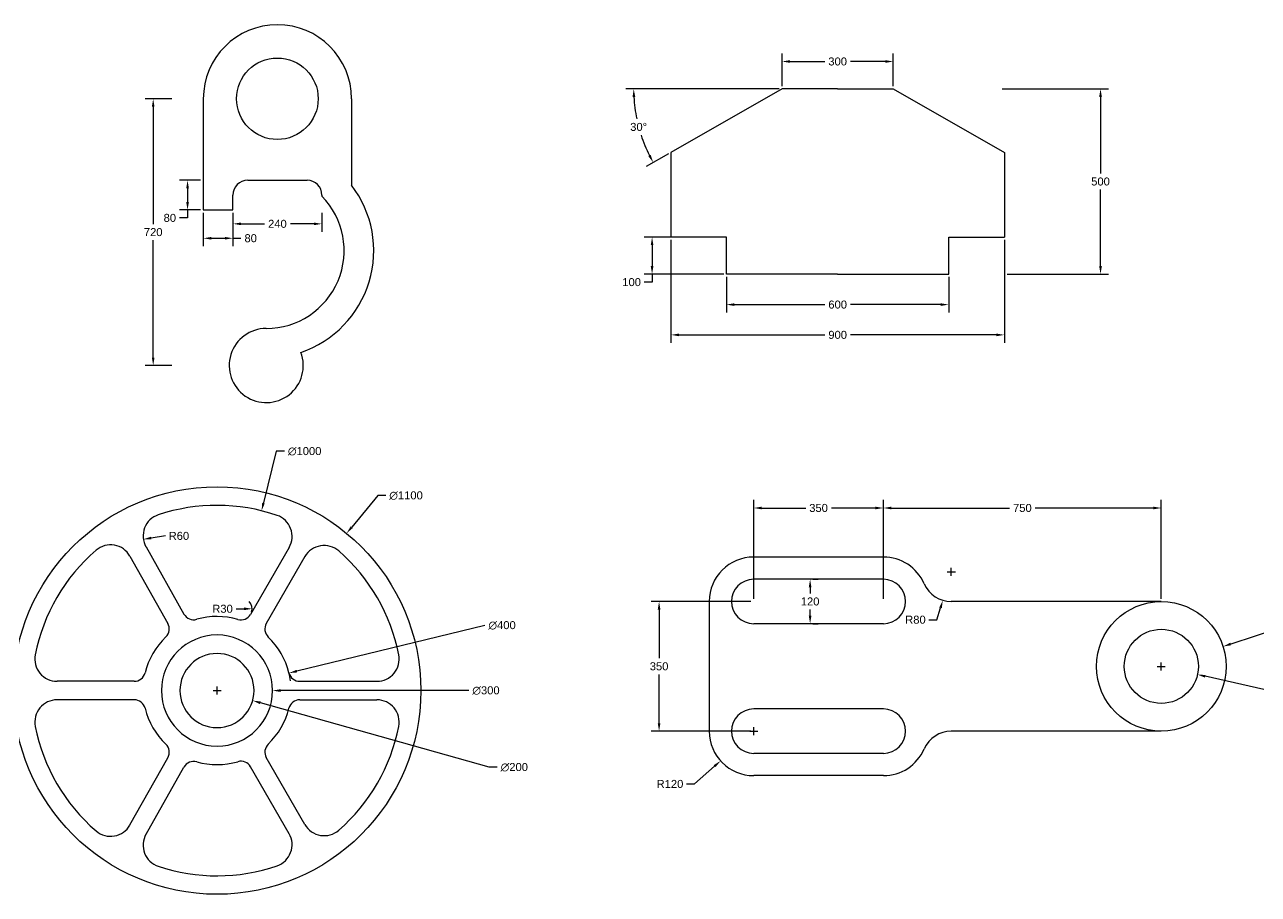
# Model space of a CAD drawing. Header units: millimetres. Extents: x -642 to 10240, y -4341 to 2988.
# Drawn here: x 1936 to 5266, y -1467 to 880 of the extents above; entities that cross this region are included whole.
import ezdxf

# ---------------------------------------------------------------- set-up
doc = ezdxf.new("R2010")
doc.units = ezdxf.units.MM
doc.styles.get("Standard").update_dxf_attribs({"font": 'arial.ttf'})
doc.dimstyles.get("Standard").update_dxf_attribs({"dimscale": 120, "dimtxt": 0.18, "dimasz": 0.18, "dimexe": 0.18, "dimexo": 0.0625, "dimgap": 0.09, "dimtad": 0, "dimtih": 1, "dimtoh": 1, "dimdec": 0, "dimzin": 0, "dimdsep": 46, "dimtxsty": 'Standard', "dimcen": 0.09, "dimadec": 0, "dimazin": 0, "dimtfac": 1, "dimtdec": 0, "dimtofl": 0, "dimtmove": 0, "dimatfit": 3, "dimfxl": 1, "dimtolj": 1, "dimtzin": 0, "dimarcsym": 0})

# ---------------------------------------------------------------- blocks, each defined once
blk = doc.blocks.new('*D49')
at = {"color": 0, "lineweight": -2, "transparency": 16777216}
for p, q in [((2333.3, 680.2), (2261.6, 680.2)), ((2283.2, 658.6), (2283.2, 342.1)), ((2283.2, -18.2), (2283.2, 298.4)), ((2333.3, -39.8), (2261.6, -39.8))]:
    blk.add_line(p, q, dxfattribs=at)
at = {"color": 0, "transparency": 16777216}
for points in [[(2279.6, 658.6), (2286.8, 658.6), (2283.2, 680.2)], [(2279.6, -18.2), (2286.8, -18.2), (2283.2, -39.8)]]:
    blk.add_solid(points, dxfattribs=at)
at = {"layer": 'Defpoints', "color": 0, "transparency": 16777216}
for p in [(2340.8, 680.2), (2283.2, -39.8), (2340.8, -39.8)]:
    blk.add_point(p, dxfattribs=at)
at = {"color": 0, "transparency": 16777216, "insert": (2283.2, 320.2), "char_height": 21.6, "attachment_point": 5}
blk.add_mtext('\\A1;720', dxfattribs=at)
blk = doc.blocks.new('*D50')
at = {"color": 0, "lineweight": -2, "transparency": 16777216}
for p, q in [((2410.9, 460.2), (2354.3, 460.2)), ((2375.9, 438.6), (2375.9, 401.8)), ((2410.9, 380.2), (2354.3, 380.2)), ((2375.9, 380.2), (2375.9, 358.6)), ((2375.9, 358.6), (2354.3, 358.6))]:
    blk.add_line(p, q, dxfattribs=at)
at = {"color": 0, "transparency": 16777216}
for points in [[(2372.3, 438.6), (2379.5, 438.6), (2375.9, 460.2)], [(2372.3, 401.8), (2379.5, 401.8), (2375.9, 380.2)]]:
    blk.add_solid(points, dxfattribs=at)
at = {"layer": 'Defpoints', "color": 0, "transparency": 16777216}
for p in [(2418.4, 460.2), (2375.9, 380.2), (2418.4, 380.2)]:
    blk.add_point(p, dxfattribs=at)
at = {"color": 0, "transparency": 16777216, "insert": (2328.1, 358.6), "char_height": 21.6, "attachment_point": 5}
blk.add_mtext('\\A1;80', dxfattribs=at)
blk = doc.blocks.new('*D51')
at = {"color": 0, "lineweight": -2, "transparency": 16777216}
for p, q in [((2418.4, 372.7), (2418.4, 282.1)), ((2498.4, 372.7), (2498.4, 282.1)), ((2440, 303.7), (2476.8, 303.7)), ((2498.4, 303.7), (2520, 303.7))]:
    blk.add_line(p, q, dxfattribs=at)
at = {"color": 0, "transparency": 16777216}
for points in [[(2440, 307.3), (2440, 300.1), (2418.4, 303.7)], [(2476.8, 307.3), (2476.8, 300.1), (2498.4, 303.7)]]:
    blk.add_solid(points, dxfattribs=at)
at = {"layer": 'Defpoints', "color": 0, "transparency": 16777216}
for p in [(2418.4, 380.2), (2498.4, 380.2), (2498.4, 303.7)]:
    blk.add_point(p, dxfattribs=at)
at = {"color": 0, "transparency": 16777216, "insert": (2546.3, 303.7), "char_height": 21.6, "attachment_point": 5}
blk.add_mtext('\\A1;80', dxfattribs=at)
blk = doc.blocks.new('*D52')
at = {"color": 0, "lineweight": -2, "transparency": 16777216}
for p, q in [((2498.4, 372.7), (2498.4, 321)), ((2738.4, 372.7), (2738.4, 321)), ((2520, 342.6), (2583.6, 342.6)), ((2716.8, 342.6), (2653.3, 342.6))]:
    blk.add_line(p, q, dxfattribs=at)
at = {"color": 0, "transparency": 16777216}
for points in [[(2520, 346.2), (2520, 339), (2498.4, 342.6)], [(2716.8, 346.2), (2716.8, 339), (2738.4, 342.6)]]:
    blk.add_solid(points, dxfattribs=at)
at = {"layer": 'Defpoints', "color": 0, "transparency": 16777216}
for p in [(2498.4, 380.2), (2738.4, 380.2), (2738.4, 342.6)]:
    blk.add_point(p, dxfattribs=at)
at = {"color": 0, "transparency": 16777216, "insert": (2618.4, 342.6), "char_height": 21.6, "attachment_point": 5}
blk.add_mtext('\\A1;240', dxfattribs=at)
blk = doc.blocks.new('*D53')
at = {"color": 0, "lineweight": -2, "transparency": 16777216}
for p, q in [((3830.3, 199.3), (3830.3, 103)), ((4430.3, 199.3), (4430.3, 103)), ((3851.9, 124.6), (4095.6, 124.6)), ((4408.7, 124.6), (4165, 124.6))]:
    blk.add_line(p, q, dxfattribs=at)
at = {"color": 0, "transparency": 16777216}
for points in [[(3851.9, 128.2), (3851.9, 121), (3830.3, 124.6)], [(4408.7, 128.2), (4408.7, 121), (4430.3, 124.6)]]:
    blk.add_solid(points, dxfattribs=at)
at = {"layer": 'Defpoints', "color": 0, "transparency": 16777216}
for p in [(3830.3, 206.8), (4430.3, 206.8), (4430.3, 124.6)]:
    blk.add_point(p, dxfattribs=at)
at = {"color": 0, "transparency": 16777216, "insert": (4130.3, 124.6), "char_height": 21.6, "attachment_point": 5}
blk.add_mtext('\\A1;600', dxfattribs=at)
blk = doc.blocks.new('*D54')
at = {"color": 0, "lineweight": -2, "transparency": 16777216}
for p, q in [((3680.3, 299.3), (3680.3, 21.3)), ((4580.3, 299.3), (4580.3, 21.3)), ((3701.9, 42.9), (4095.7, 42.9)), ((4558.7, 42.9), (4164.9, 42.9))]:
    blk.add_line(p, q, dxfattribs=at)
at = {"color": 0, "transparency": 16777216}
for points in [[(3701.9, 46.5), (3701.9, 39.3), (3680.3, 42.9)], [(4558.7, 46.5), (4558.7, 39.3), (4580.3, 42.9)]]:
    blk.add_solid(points, dxfattribs=at)
at = {"layer": 'Defpoints', "color": 0, "transparency": 16777216}
for p in [(3680.3, 306.8), (4580.3, 306.8), (4580.3, 42.9)]:
    blk.add_point(p, dxfattribs=at)
at = {"color": 0, "transparency": 16777216, "insert": (4130.3, 42.9), "char_height": 21.6, "attachment_point": 5}
blk.add_mtext('\\A1;900', dxfattribs=at)
blk = doc.blocks.new('*D55')
at = {"color": 0, "lineweight": -2, "transparency": 16777216}
for p, q in [((3822.8, 306.8), (3607.9, 306.8)), ((3629.5, 285.2), (3629.5, 228.4)), ((3822.8, 206.8), (3607.9, 206.8)), ((3629.5, 206.8), (3629.5, 185.2)), ((3629.5, 185.2), (3607.9, 185.2))]:
    blk.add_line(p, q, dxfattribs=at)
at = {"color": 0, "transparency": 16777216}
for points in [[(3625.9, 285.2), (3633.1, 285.2), (3629.5, 306.8)], [(3625.9, 228.4), (3633.1, 228.4), (3629.5, 206.8)]]:
    blk.add_solid(points, dxfattribs=at)
at = {"layer": 'Defpoints', "color": 0, "transparency": 16777216}
for p in [(3830.3, 306.8), (3629.5, 206.8), (3830.3, 206.8)]:
    blk.add_point(p, dxfattribs=at)
at = {"color": 0, "transparency": 16777216, "insert": (3574.3, 185.2), "char_height": 21.6, "attachment_point": 5}
blk.add_mtext('\\A1;100', dxfattribs=at)
blk = doc.blocks.new('*D57')
at = {"color": 0, "lineweight": -2, "transparency": 16777216}
for p, q in [((3980.3, 714.3), (3980.3, 802.4)), ((4280.3, 714.3), (4280.3, 802.4)), ((4001.9, 780.8), (4095.7, 780.8)), ((4258.7, 780.8), (4164.9, 780.8))]:
    blk.add_line(p, q, dxfattribs=at)
at = {"color": 0, "transparency": 16777216}
for points in [[(4001.9, 784.4), (4001.9, 777.2), (3980.3, 780.8)], [(4258.7, 784.4), (4258.7, 777.2), (4280.3, 780.8)]]:
    blk.add_solid(points, dxfattribs=at)
at = {"layer": 'Defpoints', "color": 0, "transparency": 16777216}
for p in [(4280.3, 780.8), (3980.3, 706.8), (4280.3, 706.8)]:
    blk.add_point(p, dxfattribs=at)
at = {"color": 0, "transparency": 16777216, "insert": (4130.3, 780.8), "char_height": 21.6, "attachment_point": 5}
blk.add_mtext('\\A1;300', dxfattribs=at)
blk = doc.blocks.new('*D58')
at = {"color": 0, "lineweight": -2, "transparency": 16777216}
for p, q in [((4574.3, 706.8), (4861.3, 706.8)), ((4839.7, 685.2), (4839.7, 478.7)), ((4839.7, 228.4), (4839.7, 435)), ((4587.8, 206.8), (4861.3, 206.8))]:
    blk.add_line(p, q, dxfattribs=at)
at = {"color": 0, "transparency": 16777216}
for points in [[(4836.1, 685.2), (4843.3, 685.2), (4839.7, 706.8)], [(4836.1, 228.4), (4843.3, 228.4), (4839.7, 206.8)]]:
    blk.add_solid(points, dxfattribs=at)
at = {"layer": 'Defpoints', "color": 0, "transparency": 16777216}
for p in [(4566.8, 706.8), (4580.3, 206.8), (4839.7, 206.8)]:
    blk.add_point(p, dxfattribs=at)
at = {"color": 0, "transparency": 16777216, "insert": (4839.7, 456.8), "char_height": 21.6, "attachment_point": 5}
blk.add_mtext('\\A1;500', dxfattribs=at)
blk = doc.blocks.new('*D59')
at = {"color": 0, "lineweight": -2, "transparency": 16777216}
for p, q in [((3972.8, 706.8), (3558.3, 706.8)), ((3673.8, 531.8), (3613.9, 497.5))]:
    blk.add_line(p, q, dxfattribs=at)
for start, end in [(183.0911, 191.656), (198.1255, 206.6419)]:
    blk.add_arc((3980.3, 706.8), 400.4, start, end, dxfattribs=at)
at = {"color": 0, "transparency": 16777216}
for points in [[(3576.9, 685.1), (3584.1, 685.3), (3579.9, 706.8)], [(3625.6, 529), (3619.2, 525.6), (3632.6, 508.2)]]:
    blk.add_solid(points, dxfattribs=at)
at = {"layer": 'Defpoints', "color": 0, "transparency": 16777216}
for p in [(3980.3, 706.8), (3980.3, 706.8), (4130.3, 706.8), (3585.9, 637.9), (3680.3, 535.5)]:
    blk.add_point(p, dxfattribs=at)
at = {"color": 0, "transparency": 16777216, "insert": (3593.3, 604.1), "char_height": 21.6, "attachment_point": 5}
blk.add_mtext('\\A1;30°', dxfattribs=at)
blk = doc.blocks.new('*D104')
at = {"color": 0, "lineweight": -2, "transparency": 16777216}
for p, q in [((2889.1, -391), (2818.9, -476.1)), ((2910.7, -391), (2889.1, -391)), ((2444.6, -917.2), (2466.2, -917.2)), ((2455.4, -928), (2455.4, -906.4))]:
    blk.add_line(p, q, dxfattribs=at)
at = {"color": 0, "transparency": 16777216}
blk.add_solid([(2816.1, -473.8), (2821.7, -478.4), (2805.2, -492.8)], dxfattribs=at)
at = {"layer": 'Defpoints', "color": 0, "transparency": 16777216}
for p in [(2805.2, -492.8), (2105.5, -1341.6)]:
    blk.add_point(p, dxfattribs=at)
at = {"color": 0, "transparency": 16777216, "insert": (2965.5, -391), "char_height": 21.6, "attachment_point": 5}
blk.add_mtext('\\A1;∅1100', dxfattribs=at)
blk = doc.blocks.new('*D105')
at = {"color": 0, "lineweight": -2, "transparency": 16777216}
for p, q in [((2615.5, -271.4), (2580.9, -410.9)), ((2637.1, -271.4), (2615.5, -271.4)), ((2444.6, -917.2), (2466.2, -917.2)), ((2455.4, -928), (2455.4, -906.4))]:
    blk.add_line(p, q, dxfattribs=at)
at = {"color": 0, "transparency": 16777216}
blk.add_solid([(2577.4, -410.1), (2584.4, -411.8), (2575.7, -431.9)], dxfattribs=at)
at = {"layer": 'Defpoints', "color": 0, "transparency": 16777216}
for p in [(2575.7, -431.9), (2335, -1402.5)]:
    blk.add_point(p, dxfattribs=at)
at = {"color": 0, "transparency": 16777216, "insert": (2691.9, -271.4), "char_height": 21.6, "attachment_point": 5}
blk.add_mtext('\\A1;∅1000', dxfattribs=at)
blk = doc.blocks.new('*D106')
at = {"color": 0, "lineweight": -2, "transparency": 16777216}
for p, q in [((3178.4, -741.3), (2670.7, -864.8)), ((2444.6, -917.2), (2466.2, -917.2)), ((2455.4, -928), (2455.4, -906.4))]:
    blk.add_line(p, q, dxfattribs=at)
blk.add_arc((2455.4, -917.2), 200, 7.4828, 13.8352, dxfattribs=at)
at = {"color": 0, "transparency": 16777216}
blk.add_solid([(2669.8, -861.3), (2671.5, -868.3), (2649.7, -869.9)], dxfattribs=at)
at = {"layer": 'Defpoints', "color": 0, "transparency": 16777216}
for p in [(2649.7, -869.9), (2261, -964.5)]:
    blk.add_point(p, dxfattribs=at)
at = {"color": 0, "transparency": 16777216, "insert": (3224.7, -741.3), "char_height": 21.6, "attachment_point": 5}
blk.add_mtext('\\A1;∅400', dxfattribs=at)
blk = doc.blocks.new('*D107')
at = {"color": 0, "lineweight": -2, "transparency": 16777216}
for p, q in [((2444.6, -917.2), (2466.2, -917.2)), ((2455.4, -928), (2455.4, -906.4)), ((3134.8, -917.2), (2627, -917.2))]:
    blk.add_line(p, q, dxfattribs=at)
at = {"color": 0, "transparency": 16777216}
blk.add_solid([(2627, -913.6), (2627, -920.8), (2605.4, -917.2)], dxfattribs=at)
at = {"layer": 'Defpoints', "color": 0, "transparency": 16777216}
for p in [(2305.4, -917.2), (2605.4, -917.2)]:
    blk.add_point(p, dxfattribs=at)
at = {"color": 0, "transparency": 16777216, "insert": (3181.2, -917.2), "char_height": 21.6, "attachment_point": 5}
blk.add_mtext('\\A1;∅300', dxfattribs=at)
blk = doc.blocks.new('*D108')
at = {"color": 0, "lineweight": -2, "transparency": 16777216}
for p, q in [((2444.6, -917.2), (2466.2, -917.2)), ((2455.4, -928), (2455.4, -906.4)), ((3189.8, -1124.3), (2572.4, -950.2)), ((3211.4, -1124.3), (3189.8, -1124.3))]:
    blk.add_line(p, q, dxfattribs=at)
at = {"color": 0, "transparency": 16777216}
blk.add_solid([(2573.4, -946.7), (2571.4, -953.7), (2551.6, -944.3)], dxfattribs=at)
at = {"layer": 'Defpoints', "color": 0, "transparency": 16777216}
for p in [(2359.1, -890.1), (2551.6, -944.3)]:
    blk.add_point(p, dxfattribs=at)
at = {"color": 0, "transparency": 16777216, "insert": (3257.7, -1124.3), "char_height": 21.6, "attachment_point": 5}
blk.add_mtext('\\A1;∅200', dxfattribs=at)
blk = doc.blocks.new('*D109')
at = {"color": 0, "lineweight": -2, "transparency": 16777216}
blk.add_line((2506.8, -696.5), (2528.4, -696.5), dxfattribs=at)
blk.add_arc((2520, -696.5), 30, 344.3887, 41.253, dxfattribs=at)
at = {"color": 0, "transparency": 16777216}
blk.add_solid([(2528.4, -692.9), (2528.4, -700.1), (2550, -696.5)], dxfattribs=at)
at = {"layer": 'Defpoints', "color": 0, "transparency": 16777216}
for p in [(2520, -696.5), (2550, -696.5)]:
    blk.add_point(p, dxfattribs=at)
at = {"color": 0, "transparency": 16777216, "insert": (2470.3, -696.5), "char_height": 21.6, "attachment_point": 5}
blk.add_mtext('\\A1;R30', dxfattribs=at)
blk = doc.blocks.new('*D110')
at = {"color": 0, "lineweight": -2, "transparency": 16777216}
blk.add_line((2316, -499.8), (2278.1, -505.6), dxfattribs=at)
at = {"color": 0, "transparency": 16777216}
blk.add_solid([(2277.5, -502), (2278.6, -509.1), (2256.7, -508.8)], dxfattribs=at)
at = {"layer": 'Defpoints', "color": 0, "transparency": 16777216}
for p in [(2256.7, -508.8), (2316, -499.8)]:
    blk.add_point(p, dxfattribs=at)
at = {"color": 0, "transparency": 16777216, "insert": (2352.6, -499.8), "char_height": 21.6, "attachment_point": 5}
blk.add_mtext('\\A1;R60', dxfattribs=at)
blk = doc.blocks.new('*D111')
at = {"color": 0, "lineweight": -2, "transparency": 16777216}
for p, q in [((5322.8, -749.1), (5191, -791.5)), ((5344.4, -749.1), (5322.8, -749.1)), ((4993, -851.8), (5014.6, -851.8)), ((5003.8, -862.6), (5003.8, -841))]:
    blk.add_line(p, q, dxfattribs=at)
at = {"color": 0, "transparency": 16777216}
blk.add_solid([(5189.9, -788.1), (5192.1, -795), (5170.4, -798.2)], dxfattribs=at)
at = {"layer": 'Defpoints', "color": 0, "transparency": 16777216}
for p in [(5170.4, -798.2), (4837.2, -905.4)]:
    blk.add_point(p, dxfattribs=at)
at = {"color": 0, "transparency": 16777216, "insert": (5390.8, -749.1), "char_height": 21.6, "attachment_point": 5}
blk.add_mtext('\\A1;∅350', dxfattribs=at)
blk = doc.blocks.new('*D112')
at = {"color": 0, "lineweight": -2, "transparency": 16777216}
for p, q in [((4993, -851.8), (5014.6, -851.8)), ((5003.8, -862.6), (5003.8, -841)), ((5349.4, -930.3), (5122.4, -878.7))]:
    blk.add_line(p, q, dxfattribs=at)
at = {"color": 0, "transparency": 16777216}
blk.add_solid([(5123.2, -875.2), (5121.6, -882.2), (5101.3, -873.9)], dxfattribs=at)
at = {"layer": 'Defpoints', "color": 0, "transparency": 16777216}
for p in [(4906.3, -829.6), (5101.3, -873.9)]:
    blk.add_point(p, dxfattribs=at)
at = {"color": 0, "transparency": 16777216, "insert": (5395.8, -930.3), "char_height": 21.6, "attachment_point": 5}
blk.add_mtext('\\A1;∅200', dxfattribs=at)
blk = doc.blocks.new('*D113')
at = {"color": 0, "lineweight": -2, "transparency": 16777216}
for p, q in [((4426.3, -596.8), (4447.9, -596.8)), ((4437.1, -607.6), (4437.1, -586)), ((4398.4, -726), (4407.9, -694.1)), ((4376.8, -726), (4398.4, -726))]:
    blk.add_line(p, q, dxfattribs=at)
at = {"color": 0, "transparency": 16777216}
blk.add_solid([(4404.5, -693.1), (4411.4, -695.1), (4414.1, -673.4)], dxfattribs=at)
at = {"layer": 'Defpoints', "color": 0, "transparency": 16777216}
for p in [(4437.1, -596.8), (4414.1, -673.4)]:
    blk.add_point(p, dxfattribs=at)
at = {"color": 0, "transparency": 16777216, "insert": (4340.2, -726), "char_height": 21.6, "attachment_point": 5}
blk.add_mtext('\\A1;R80', dxfattribs=at)
blk = doc.blocks.new('*D114')
at = {"color": 0, "lineweight": -2, "transparency": 16777216}
for p, q in [((3893, -1026.8), (3914.6, -1026.8)), ((3903.8, -1037.6), (3903.8, -1016)), ((3744.4, -1169.3), (3798.3, -1121.2)), ((3722.8, -1169.3), (3744.4, -1169.3))]:
    blk.add_line(p, q, dxfattribs=at)
at = {"color": 0, "transparency": 16777216}
blk.add_solid([(3795.9, -1118.5), (3800.7, -1123.9), (3814.4, -1106.8)], dxfattribs=at)
at = {"layer": 'Defpoints', "color": 0, "transparency": 16777216}
for p in [(3903.8, -1026.8), (3814.4, -1106.8)]:
    blk.add_point(p, dxfattribs=at)
at = {"color": 0, "transparency": 16777216, "insert": (3677.8, -1169.3), "char_height": 21.6, "attachment_point": 5}
blk.add_mtext('\\A1;R120', dxfattribs=at)
blk = doc.blocks.new('*D115')
at = {"color": 0, "lineweight": -2, "transparency": 16777216}
for p, q in [((4253.8, -669.3), (4253.8, -402.8)), ((4275.4, -424.4), (4594.3, -424.4)), ((4982.2, -424.4), (4663.3, -424.4)), ((5003.8, -669.3), (5003.8, -402.8))]:
    blk.add_line(p, q, dxfattribs=at)
at = {"color": 0, "transparency": 16777216}
for points in [[(4275.4, -420.8), (4275.4, -428), (4253.8, -424.4)], [(4982.2, -420.8), (4982.2, -428), (5003.8, -424.4)]]:
    blk.add_solid(points, dxfattribs=at)
at = {"layer": 'Defpoints', "color": 0, "transparency": 16777216}
for p in [(5003.8, -424.4), (4253.8, -676.8), (5003.8, -676.8)]:
    blk.add_point(p, dxfattribs=at)
at = {"color": 0, "transparency": 16777216, "insert": (4628.8, -424.4), "char_height": 21.6, "attachment_point": 5}
blk.add_mtext('\\A1;750', dxfattribs=at)
blk = doc.blocks.new('*D116')
at = {"color": 0, "lineweight": -2, "transparency": 16777216}
for p, q in [((3903.8, -669.3), (3903.8, -402.8)), ((3925.4, -424.4), (4044.2, -424.4)), ((4232.1, -424.4), (4113.4, -424.4)), ((4253.7, -669.3), (4253.7, -402.8))]:
    blk.add_line(p, q, dxfattribs=at)
at = {"color": 0, "transparency": 16777216}
for points in [[(3925.4, -420.8), (3925.4, -428), (3903.8, -424.4)], [(4232.1, -420.8), (4232.1, -428), (4253.7, -424.4)]]:
    blk.add_solid(points, dxfattribs=at)
at = {"layer": 'Defpoints', "color": 0, "transparency": 16777216}
for p in [(4253.7, -424.4), (3903.8, -676.8), (4253.7, -676.8)]:
    blk.add_point(p, dxfattribs=at)
at = {"color": 0, "transparency": 16777216, "insert": (4078.8, -424.4), "char_height": 21.6, "attachment_point": 5}
blk.add_mtext('\\A1;350', dxfattribs=at)
blk = doc.blocks.new('*D117')
at = {"color": 0, "lineweight": -2, "transparency": 16777216}
for p, q in [((4063.5, -616.8), (4077.6, -616.8)), ((4056, -638.4), (4056, -655)), ((4056, -715.2), (4056, -698.6)), ((4063.5, -736.8), (4077.6, -736.8))]:
    blk.add_line(p, q, dxfattribs=at)
at = {"color": 0, "transparency": 16777216}
for points in [[(4052.4, -638.4), (4059.6, -638.4), (4056, -616.8)], [(4052.4, -715.2), (4059.6, -715.2), (4056, -736.8)]]:
    blk.add_solid(points, dxfattribs=at)
at = {"layer": 'Defpoints', "color": 0, "transparency": 16777216}
for p in [(4056, -616.8), (4056, -736.8), (4056, -736.8)]:
    blk.add_point(p, dxfattribs=at)
at = {"color": 0, "transparency": 16777216, "insert": (4056, -676.8), "char_height": 21.6, "attachment_point": 5}
blk.add_mtext('\\A1;120', dxfattribs=at)
blk = doc.blocks.new('*D118')
at = {"color": 0, "lineweight": -2, "transparency": 16777216}
for p, q in [((3896.3, -676.8), (3626.8, -676.8)), ((3648.4, -698.4), (3648.4, -829.9)), ((3648.4, -1005.2), (3648.4, -873.6)), ((3896.3, -1026.8), (3626.8, -1026.8))]:
    blk.add_line(p, q, dxfattribs=at)
at = {"color": 0, "transparency": 16777216}
for points in [[(3644.8, -698.4), (3652, -698.4), (3648.4, -676.8)], [(3644.8, -1005.2), (3652, -1005.2), (3648.4, -1026.8)]]:
    blk.add_solid(points, dxfattribs=at)
at = {"layer": 'Defpoints', "color": 0, "transparency": 16777216}
for p in [(3903.8, -676.8), (3648.4, -1026.8), (3903.8, -1026.8)]:
    blk.add_point(p, dxfattribs=at)
at = {"color": 0, "transparency": 16777216, "insert": (3648.4, -851.8), "char_height": 21.6, "attachment_point": 5}
blk.add_mtext('\\A1;350', dxfattribs=at)

msp = doc.modelspace()

# ---------------------------------------------------------------- linework, layer by layer
for p, q in [((3980.3, 706.8), (3680.3, 535.5)), ((4130.3, 706.8), (3980.3, 706.8)), ((4130.3, 706.8), (4280.3, 706.8)), ((4280.3, 706.8), (4580.3, 535.5)), ((2418.4, 680.2), (2418.4, 380.2)), ((2818.4, 680.2), (2818.4, 446.9)), ((3680.3, 535.5), (3680.3, 306.8)), ((4580.3, 535.5), (4580.3, 306.8)), ((2538.4, 460.2), (2698.4, 460.2)), ((2498.4, 380.2), (2498.4, 420.2)), ((2418.4, 380.2), (2498.4, 380.2)), ((3830.3, 306.8), (3680.3, 306.8)), ((3830.3, 206.8), (3830.3, 306.8)), ((4430.3, 206.8), (4430.3, 306.8)), ((4430.3, 306.8), (4580.3, 306.8)), ((4130.3, 206.8), (3830.3, 206.8)), ((4130.3, 206.8), (4430.3, 206.8)), ((2263.8, -529.3), (2366.2, -710.8)), ((2650, -530.9), (2546, -711.5)), ((2220.4, -554.4), (2322.9, -735.9)), ((2692.6, -555.6), (2588.5, -736.2)), ((4253.8, -556.8), (3903.8, -556.8)), ((4253.8, -616.8), (3903.8, -616.8)), ((3783.8, -676.8), (3783.8, -1026.8)), ((5003.8, -676.8), (4437.1, -676.8)), ((4253.8, -736.8), (3903.8, -736.8)), ((2232, -892.2), (2023.7, -892.2)), ((2678.7, -892.2), (2887.1, -892.2)), ((2232, -942.2), (2023.7, -942.2)), ((2678.7, -942.2), (2887.1, -942.2)), ((4253.8, -966.8), (3903.8, -966.8)), ((5003.8, -1026.8), (4437.1, -1026.8)), ((2220.4, -1280), (2322.9, -1098.5)), ((2692.6, -1278.8), (2588.5, -1098.3)), ((4253.8, -1086.8), (3903.8, -1086.8)), ((2263.8, -1305.1), (2366.2, -1123.6)), ((2650, -1303.5), (2546, -1123)), ((4253.8, -1146.8), (3903.8, -1146.8))]:
    msp.add_line(p, q)
for centre, radius in [((2618.4, 680.2), 110), ((2455.4, -917.2), 550), ((5003.8, -851.8), 175), ((5003.8, -851.8), 100)]:
    msp.add_circle(centre, radius)
for centre, radius, start, end in [((2618.4, 680.2), 200, 0, 180), ((2538.4, 420.2), 40, 90, 180), ((2588.4, 270.2), 290, 288.8075, 37.5235), ((2698.4, 420.2), 40, 0, 90), ((2588.4, 270.2), 210, 270, 44.4153), ((2588.4, -39.8), 100, 90, 20.7836), ((2455.4, -917.2), 500, 71.0841, 108.4621), ((2316, -499.8), 60, 108.4621, 209.444), ((2598, -501), 60, 330.0648, 71.0841), ((2168.2, -583.8), 60, 29.4264, 130.744), ((2744.6, -585.6), 60, 48.9075, 150.034), ((2455.4, -917.2), 500, 130.744, 168.8615), ((2455.4, -917.2), 500, 11.1385, 48.9075), ((3903.8, -676.8), 120, 90, 180), ((4253.8, -676.8), 120, 23.5782, 90), ((3903.8, -676.8), 60, 90, 270), ((4253.8, -676.8), 60, 270, 90), ((4437.1, -596.8), 80, 203.5782, 270), ((2392.3, -696), 30, 209.444, 285.9113), ((2455.4, -917.2), 200, 73.6695, 105.9113), ((2520, -696.5), 30, 253.6695, 330.0648), ((2296.7, -750.7), 30, 313.608, 29.4264), ((2614.5, -751.1), 30, 150.034, 226.222), ((2455.4, -917.2), 200, 133.608, 166.1648), ((2455.4, -917.2), 150, 0, 180), ((2455.4, -917.2), 200, 13.8352, 46.222), ((2023.7, -832.2), 60, 168.8615, 270), ((2455.4, -917.2), 100, 0, 180), ((2887.1, -832.2), 60, 270, 11.1385), ((2232, -862.2), 30, 270, 346.1648), ((2678.7, -862.2), 30, 193.8352, 270), ((2455.4, -917.2), 150, 180, 0), ((2455.4, -917.2), 100, 180, 0), ((2023.7, -1002.2), 60, 90, 191.1385), ((2232, -972.2), 30, 13.8352, 90), ((2455.4, -917.2), 200, 193.8352, 226.392), ((2455.4, -917.2), 200, 313.778, 346.1648), ((2678.7, -972.2), 30, 90, 166.1648), ((2887.1, -1002.2), 60, 348.8615, 90), ((3903.8, -1026.8), 60, 90, 270), ((4253.8, -1026.8), 60, 270, 90), ((2455.4, -917.2), 500, 191.1385, 229.256), ((2455.4, -917.2), 500, 311.0925, 348.8615), ((3903.8, -1026.8), 120, 180, 270), ((4437.1, -1106.8), 80, 90, 156.4218), ((2296.7, -1083.7), 30, 330.5736, 46.392), ((2614.5, -1083.3), 30, 133.778, 209.966), ((4253.8, -1026.8), 120, 270, 336.4218), ((2392.3, -1138.4), 30, 74.0887, 150.556), ((2455.4, -917.2), 200, 254.0887, 286.3305), ((2520, -1137.9), 30, 29.9352, 106.3305), ((2168.2, -1250.6), 60, 229.256, 330.5736), ((2744.6, -1248.8), 60, 209.966, 311.0925), ((2316, -1334.6), 60, 150.556, 251.5379), ((2598, -1333.4), 60, 288.9159, 29.9352), ((2455.4, -917.2), 500, 251.5379, 288.9159)]:
    msp.add_arc(centre, radius, start, end)
msp.add_open_spline([(2738.4, 420.2), (2738.4, 419.2), (2737.7, 417.9), (2738.4, 417.2)], degree=3)
msp.add_open_spline([(2738.4, 420.2), (2738.4, 419.2), (2737.7, 417.9), (2738.4, 417.2)], degree=3)

# ---------------------------------------------------------------- dimensions: what is measured, and where the dimension line sits
for base, p1, p2, picture, middle in [((4280.3, 780.8), (3980.3, 706.8), (4280.3, 706.8), '*D57', (4130.3, 780.8)), ((2498.4, 303.7), (2418.4, 380.2), (2498.4, 380.2), '*D51', (2546.3, 303.7)), ((2738.4, 342.6), (2498.4, 380.2), (2738.4, 380.2), '*D52', (2618.4, 342.6)), ((4580.3, 42.9), (3680.3, 306.8), (4580.3, 306.8), '*D54', (4130.3, 42.9)), ((4430.3, 124.6), (3830.3, 206.8), (4430.3, 206.8), '*D53', (4130.3, 124.6)), ((4253.7, -424.4), (3903.8, -676.8), (4253.7, -676.8), '*D116', (4078.8, -424.4)), ((5003.8, -424.4), (4253.8, -676.8), (5003.8, -676.8), '*D115', (4628.8, -424.4))]:
    dim = msp.add_linear_dim(base=base, p1=p1, p2=p2, dimstyle='Standard')
    dim.commit()
    dim.dimension.update_dxf_attribs({"geometry": picture, "text_midpoint": middle})
dim = msp.add_angular_dim_2l(base=(3585.9, 637.9), line1=((4130.3, 706.8), (3980.3, 706.8)), line2=((3980.3, 706.8), (3680.3, 535.5)), dimstyle='Standard')
dim.commit()
dim.dimension.update_dxf_attribs({"geometry": '*D59', "text_midpoint": (3593.3, 604.1)})
for base, p1, p2, angle, picture, middle in [((4839.7, 206.8), (4566.8, 706.8), (4580.3, 206.8), 90, '*D58', (4839.7, 456.8)), ((2283.2, -39.8), (2340.8, 680.2), (2340.8, -39.8), 90, '*D49', (2283.2, 320.2)), ((2375.9, 380.2), (2418.4, 460.2), (2418.4, 380.2), 90, '*D50', (2328.1, 358.6)), ((3629.5, 206.8), (3830.3, 306.8), (3830.3, 206.8), 90, '*D55', (3574.3, 185.2)), ((4056, -736.8), (4056, -616.8), (4056, -736.8), 270, '*D117', (4056, -676.8)), ((3648.4, -1026.8), (3903.8, -676.8), (3903.8, -1026.8), 90, '*D118', (3648.4, -851.8))]:
    dim = msp.add_linear_dim(base=base, p1=p1, p2=p2, angle=angle, dimstyle='Standard')
    dim.commit()
    dim.dimension.update_dxf_attribs({"geometry": picture, "text_midpoint": middle})
for p1, p2, picture, middle in [((2335, -1402.5), (2575.7, -431.9), '*D105', (2691.9, -271.4)), ((2105.5, -1341.6), (2805.2, -492.8), '*D104', (2965.5, -391)), ((2261, -964.5), (2649.7, -869.9), '*D106', (3178.4, -741.3)), ((4837.2, -905.4), (5170.4, -798.2), '*D111', (5390.8, -749.1)), ((4906.3, -829.6), (5101.3, -873.9), '*D112', (5349.4, -930.3)), ((2359.1, -890.1), (2551.6, -944.3), '*D108', (3257.7, -1124.3)), ((2305.4, -917.2), (2605.4, -917.2), '*D107', (3181.2, -917.2))]:
    dim = msp.add_diameter_dim_2p(p1=p1, p2=p2, dimstyle='Standard')
    dim.commit()
    dim.dimension.update_dxf_attribs({"geometry": picture, "text_midpoint": middle, "dimtype": 163})
for center, mpoint, picture, middle in [((2316, -499.8), (2256.7, -508.8), '*D110', (2316, -499.8)), ((4437.1, -596.8), (4414.1, -673.4), '*D113', (4340.2, -726)), ((2520, -696.5), (2550, -696.5), '*D109', (2470.3, -696.5)), ((3903.8, -1026.8), (3814.4, -1106.8), '*D114', (3677.8, -1169.3))]:
    dim = msp.add_radius_dim(center=center, mpoint=mpoint, dimstyle='Standard')
    dim.commit()
    dim.dimension.update_dxf_attribs({"geometry": picture, "text_midpoint": middle, "dimtype": 164})

doc.saveas('drawing.dxf')
